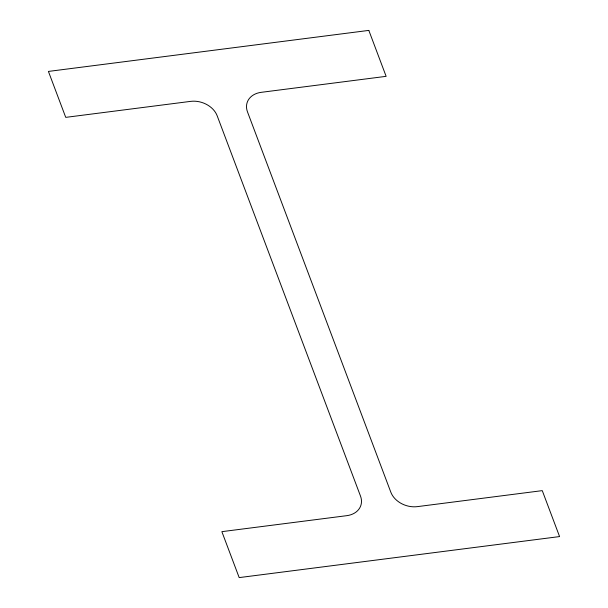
<?xml version="1.0" encoding="UTF-8"?>
<svg xmlns="http://www.w3.org/2000/svg" width="608" height="608" viewBox="0 0 608 608"><rect width="100%" height="100%" fill="white"/><g stroke="black" fill="none" stroke-linecap="round" stroke-linejoin="round"><path stroke-width="0.91" d="M368.82 30.4L48.42 71.425L65.732 117.367L190.638 101.369A21.576 16.621 18.5 0 1 217.17 115.786L360.506 496.098A21.576 16.621 18.5 0 1 346.773 515.668L221.867 531.658L239.18 577.6L559.58 536.575L542.268 490.633L417.362 506.631A21.576 16.621 18.5 0 1 390.83 492.214L247.494 111.902A21.576 16.621 18.5 0 1 261.227 92.332L386.133 76.342L368.82 30.4"/></g></svg>
